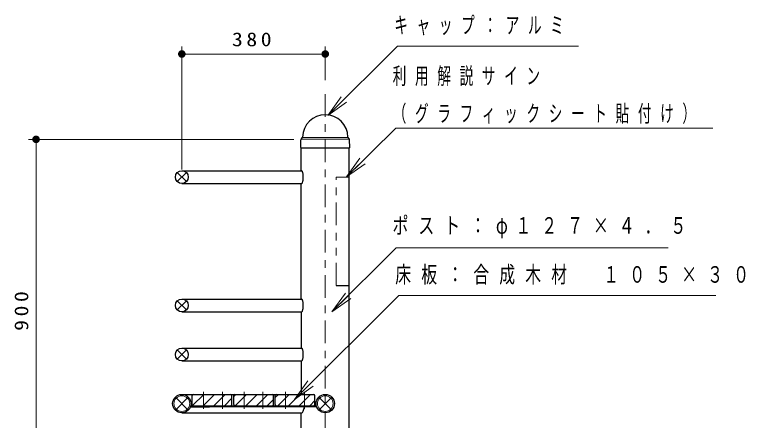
# Model space of a CAD drawing. Units: millimetres on the paper, scale 1:20. Extents: x -365 to 0, y -12 to 257.
# Drawn here: x -190.2 to -93.4, y 108.6 to 162.3 of the extents above; entities that cross this region are included whole.
import ezdxf

# ---------------------------------------------------------------- set-up
doc = ezdxf.new("R2010")
doc.units = ezdxf.units.MM
doc.linetypes.add('USER2', pattern=[6, 3, -1, 1, -1])
doc.linetypes.add('USER3', pattern=[8, 3, -1, 1, -1, 1, -1])
doc.layers.add('LY_1', color=7, linetype='Continuous', lineweight=13)
doc.styles.add('ＭＳ ゴシック', font='')
doc.styles.get('ＭＳ ゴシック').set_extended_font_data('MS Gothic')

# ---------------------------------------------------------------- blocks, each defined once
blk = doc.blocks.new('filled_dot')
at = {"color": 0, "linetype": 'Continuous', "lineweight": -2, "const_width": 1.25}
blk.add_lwpolyline([(-0.625, 0, 1), (0.625, 0, 1)], format="xyb", close=True, dxfattribs=at)

msp = doc.modelspace()

# ---------------------------------------------------------------- linework, layer by layer
at = {"layer": 'LY_1'}
for p, q in [((-168.051, 141.813), (-168.051, 158.118)), ((-149.051, 153.67), (-149.051, 158.118)), ((-168.051, 157.118), (-149.051, 157.118)), ((-148.696, 148.989), (-146.924, 151.461)), ((-148.696, 148.989), (-146.571, 151.107)), ((-146.218, 150.752), (-148.696, 148.989)), ((-153.226, 145.813), (-188.36, 145.813)), ((-187.36, 100.813), (-187.36, 145.813)), ((-152.207, 145.834), (-145.894, 145.834)), ((-152.006, 146.063), (-146.095, 146.063)), ((-146.257, 140.839), (-144.47, 143.301)), ((-146.257, 140.839), (-144.119, 142.944)), ((-143.768, 142.588), (-146.257, 140.839)), ((-168.652, 141.414), (-167.45, 140.211)), ((-167.45, 141.414), (-168.652, 140.211)), ((-148.16, 122.964), (-146.39, 125.437)), ((-148.16, 122.964), (-146.036, 125.083)), ((-167.45, 124.414), (-168.652, 123.211)), ((-168.652, 124.414), (-167.45, 123.211)), ((-145.683, 124.729), (-148.16, 122.964)), ((-167.45, 117.914), (-168.652, 116.711)), ((-168.652, 117.914), (-167.45, 116.711)), ((-153.108, 111.347), (-151.34, 113.822)), ((-153.108, 111.347), (-150.987, 113.468)), ((-150.633, 113.115), (-153.108, 111.347)), ((-168.91, 111.672), (-167.192, 109.953)), ((-167.192, 111.672), (-168.91, 109.953)), ((-166.664, 111.936), (-166.585, 112.015)), ((-166.623, 110.563), (-165.158, 112.028)), ((-165.244, 110.528), (-163.744, 112.028)), ((-163.83, 110.528), (-162.33, 112.028)), ((-162.416, 110.528), (-161.426, 111.518)), ((-161.176, 111.768), (-160.916, 112.028)), ((-161.001, 110.528), (-159.501, 112.028)), ((-159.587, 110.528), (-158.087, 112.028)), ((-158.173, 110.528), (-156.673, 112.028)), ((-156.759, 110.528), (-155.926, 111.361)), ((-155.676, 111.611), (-155.259, 112.028)), ((-155.345, 110.528), (-153.845, 112.028)), ((-153.93, 110.528), (-152.43, 112.028)), ((-152.516, 110.528), (-151.016, 112.028)), ((-149.91, 111.672), (-148.192, 109.953)), ((-148.192, 111.672), (-149.91, 109.953)), ((-151.102, 110.528), (-150.426, 111.204))]:
    msp.add_line(p, q, dxfattribs=at)
at = {"layer": 'LY_1', "linetype": 'USER2'}
for p, q in [((-149.051, 70.813), (-149.051, 152.67)), ((-165.176, 110.1), (-165.176, 112.368)), ((-162.676, 110.1), (-162.676, 112.368)), ((-159.801, 110.1), (-159.801, 112.368)), ((-157.301, 110.1), (-157.301, 112.368)), ((-154.301, 110.1), (-154.301, 112.368)), ((-151.801, 110.1), (-151.801, 112.368))]:
    msp.add_line(p, q, dxfattribs=at)
at = {"layer": 'LY_1', "lineweight": 25}
for p, q in [((-152.301, 144.738), (-152.28, 145.754)), ((-152.222, 145.891), (-152.094, 146.019)), ((-145.88, 145.891), (-146.007, 146.019)), ((-145.801, 144.738), (-145.821, 145.754)), ((-152.276, 144.713), (-145.826, 144.713)), ((-152.226, 141.663), (-152.226, 144.713)), ((-145.876, 80.813), (-145.876, 144.713)), ((-168.051, 141.663), (-152.196, 141.663)), ((-168.051, 139.963), (-152.196, 139.963)), ((-152.226, 124.663), (-152.226, 139.963)), ((-147.617, 126.438), (-145.876, 126.438)), ((-168.051, 124.663), (-152.196, 124.663)), ((-168.051, 122.963), (-152.196, 122.963)), ((-152.226, 122.963), (-152.226, 118.163)), ((-168.051, 118.163), (-152.196, 118.163)), ((-168.051, 116.463), (-152.196, 116.463)), ((-152.226, 116.463), (-152.226, 112.028)), ((-168.051, 112.028), (-150.576, 112.028)), ((-166.676, 110.678), (-166.676, 111.878)), ((-161.426, 110.678), (-161.426, 111.878)), ((-161.176, 110.678), (-161.176, 111.878)), ((-155.926, 110.678), (-155.926, 111.878)), ((-155.676, 110.678), (-155.676, 111.878)), ((-150.426, 110.678), (-150.426, 111.878)), ((-166.916, 110.378), (-164.37, 110.378)), ((-166.916, 110.378), (-164.37, 110.378)), ((-166.87, 110.528), (-150.232, 110.528)), ((-166.87, 110.528), (-161.576, 110.528)), ((-164.37, 110.528), (-164.37, 110.378)), ((-164.37, 110.528), (-164.37, 110.378)), ((-150.185, 110.378), (-164.37, 110.378)), ((-161.026, 110.528), (-156.076, 110.528)), ((-155.526, 110.528), (-150.232, 110.528)), ((-150.185, 110.378), (-152.732, 110.378)), ((-168.051, 109.598), (-152.196, 109.598)), ((-152.226, 105.163), (-152.226, 109.598))]:
    msp.add_line(p, q, dxfattribs=at)
at = {"layer": 'LY_1', "linetype": 'USER3'}
for p, q in [((-147.617, 126.438), (-147.617, 140.813)), ((-147.617, 140.813), (-145.876, 140.813))]:
    msp.add_line(p, q, dxfattribs=at)
at = {"layer": 'LY_1'}
for points in [[(-148.696, 148.989), (-139.492, 158.16), (-115.492, 158.16)], [(-146.257, 140.839), (-139.694, 147.302), (-97.694, 147.302)], [(-148.16, 122.964), (-139.647, 131.459), (-103.647, 131.459)], [(-153.108, 111.347), (-139.314, 125.141), (-97.314, 125.141)]]:
    msp.add_lwpolyline(points, dxfattribs=at)
at = {"layer": 'LY_1', "lineweight": 25}
for points in [[(-152.196, 139.963), (-152.166, 139.97), (-152.137, 139.991), (-152.108, 140.027), (-152.082, 140.076), (-152.057, 140.138), (-152.034, 140.211), (-152.014, 140.295), (-151.998, 140.388), (-151.985, 140.487), (-151.975, 140.593), (-151.969, 140.702), (-151.967, 140.813), (-151.969, 140.923), (-151.975, 141.033), (-151.985, 141.138), (-151.998, 141.238), (-152.014, 141.33), (-152.034, 141.414), (-152.057, 141.487), (-152.082, 141.549), (-152.108, 141.598), (-152.137, 141.634), (-152.166, 141.655), (-152.196, 141.663)], [(-152.196, 122.963), (-152.166, 122.97), (-152.137, 122.991), (-152.108, 123.027), (-152.082, 123.076), (-152.057, 123.138), (-152.034, 123.211), (-152.014, 123.295), (-151.998, 123.388), (-151.985, 123.487), (-151.975, 123.593), (-151.969, 123.702), (-151.967, 123.813), (-151.969, 123.923), (-151.975, 124.033), (-151.985, 124.138), (-151.998, 124.238), (-152.014, 124.33), (-152.034, 124.414), (-152.057, 124.487), (-152.082, 124.549), (-152.108, 124.598), (-152.137, 124.634), (-152.166, 124.655), (-152.196, 124.663)], [(-152.196, 116.463), (-152.166, 116.47), (-152.137, 116.491), (-152.108, 116.527), (-152.082, 116.576), (-152.057, 116.638), (-152.034, 116.711), (-152.014, 116.795), (-151.998, 116.888), (-151.985, 116.987), (-151.975, 117.093), (-151.969, 117.202), (-151.967, 117.313), (-151.969, 117.423), (-151.975, 117.533), (-151.985, 117.638), (-151.998, 117.738), (-152.014, 117.83), (-152.034, 117.914), (-152.057, 117.987), (-152.082, 118.049), (-152.108, 118.098), (-152.137, 118.134), (-152.166, 118.155), (-152.196, 118.163)], [(-152.196, 109.598), (-152.136, 109.611), (-152.078, 109.652), (-152.022, 109.719), (-151.97, 109.811), (-151.923, 109.926), (-151.883, 110.061), (-151.849, 110.212), (-151.824, 110.378)]]:
    msp.add_lwpolyline(points, dxfattribs=at)
for centre, radius in [((-168.051, 140.813), 0.85), ((-168.051, 123.813), 0.85), ((-168.051, 117.313), 0.85), ((-168.051, 110.813), 1.215), ((-149.051, 110.813), 1.215)]:
    msp.add_circle(centre, radius, dxfattribs=at)
at = {"layer": 'LY_1'}
for centre in [(-168.051, 110.813), (-149.051, 110.813)]:
    msp.add_circle(centre, 1.04, dxfattribs=at)
at = {"layer": 'LY_1', "lineweight": 25}
for centre, radius, start, end in [((-149.051, 146.063), 3, 1.14005, 178.85842), ((-152.08, 145.75), 0.2, 135, 178.99605), ((-152.2, 146.125), 0.15, 315, 358.85842), ((-145.901, 146.125), 0.15, 181.14005, 225), ((-146.021, 145.75), 0.2, 1.00395, 45), ((-152.276, 144.738), 0.025, 178.87801, 270), ((-145.826, 144.738), 0.025, 270, 1.12199), ((-166.526, 111.878), 0.15, 90, 180), ((-161.576, 111.878), 0.15, 0, 90), ((-161.026, 111.878), 0.15, 90, 180), ((-156.076, 111.878), 0.15, 0, 90), ((-155.526, 111.878), 0.15, 90, 180), ((-150.576, 111.878), 0.15, 0, 90), ((-166.526, 110.678), 0.15, 180, 270), ((-161.576, 110.678), 0.15, 270, 0), ((-161.026, 110.678), 0.15, 180, 270), ((-156.076, 110.678), 0.15, 270, 0), ((-155.526, 110.678), 0.15, 180, 270), ((-150.576, 110.678), 0.15, 270, 0)]:
    msp.add_arc(centre, radius, start, end, dxfattribs=at)

# ---------------------------------------------------------------- block references
at = {"layer": 'LY_1', "xscale": 0.4, "yscale": 0.4}
msp.add_blockref('filled_dot', (-168.051, 157.118), dxfattribs=at)
for p, rotation in [((-149.051, 157.118), 180), ((-187.36, 145.813), 270)]:
    msp.add_blockref('filled_dot', p, dxfattribs=dict(at, rotation=rotation))

# ---------------------------------------------------------------- texts
at = {"layer": 'LY_1', "style": 'ＭＳ ゴシック'}
for s, insert, char_height, attachment_point in [('\\T1.64;\\W0.6;キャップ：アルミ', (-139.908, 160.81), 2.199, 4), ('\\T1.33;\\W1.15;380', (-158.551, 158.118), 1.833, 8), ('\\T1.64;\\W0.6;利用解説サイン', (-140.111, 154.102), 2.199, 4), ('\\T1.64;\\W0.6;（グラフィックシート貼付け）', (-140.111, 149.102), 2.199, 4), ('\\T1.63;\\W0.7;ポスト：φ１２７×４．５', (-140.141, 134.109), 2.199, 4), ('\\T1.64;\\W0.7;床板：合成木材\u3000１０５×３０', (-139.777, 127.791), 2.199, 4)]:
    msp.add_mtext(s, dxfattribs=dict(at, insert=insert, char_height=char_height, attachment_point=attachment_point))
at = {"layer": 'LY_1', "insert": (-188.36, 123.313), "char_height": 1.833, "attachment_point": 8, "rotation": 90, "style": 'ＭＳ ゴシック'}
msp.add_mtext('\\T1.33;\\W1.15;900', dxfattribs=at)

doc.saveas('drawing.dxf')
